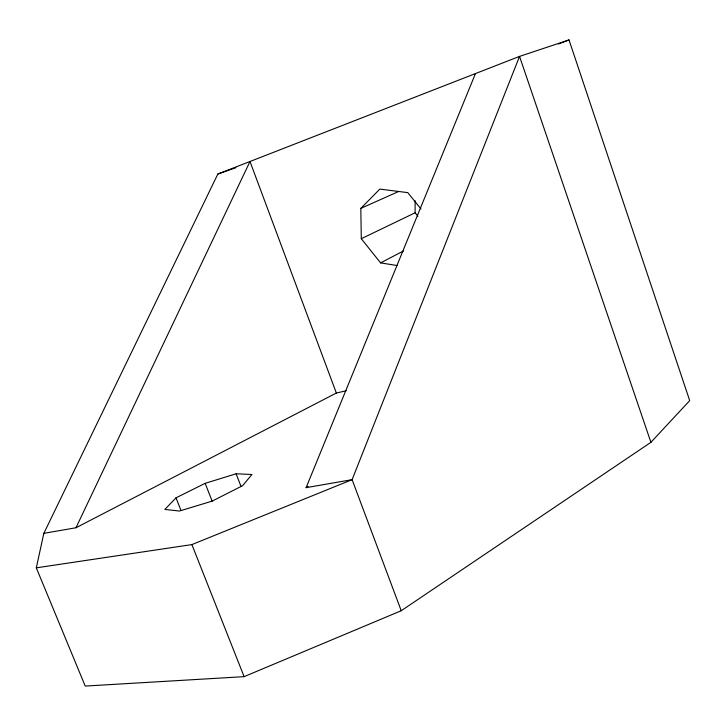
<?xml version="1.0" encoding="UTF-8"?>
<svg xmlns="http://www.w3.org/2000/svg" width="726" height="726" viewBox="0 0 726 726"><rect width="100%" height="100%" fill="white"/><g stroke="black" fill="none" stroke-linecap="round" stroke-linejoin="round"><path stroke-width="1.09" d="M36.3 567.841L43.841 533.347L217.845 174.031L519.544 56.392L569.021 39.93L689.7 400.625L650.913 442.325L401.233 610.729L244.108 676.65L85.223 686.07L36.3 567.841L191.891 544.591L352.11 479.659L519.544 56.392L650.913 442.325M401.233 610.729L352.11 479.659L306.1 487.672L475.457 73.58M43.841 533.347L75.967 527.757L249.989 161.499L336.356 393.029L346.266 390.76M176.01 497.836L164.856 509.425L179.476 511.04L212.237 501.085L242.611 485.676L251.949 474.505L236.113 473.779L205.168 483.325L176.01 497.836L180.983 510.423M397.022 265.516L380.587 262.885L361.294 238.718L360.813 208.398L379.816 189.096L407.776 192.626L420.98 208.961M306.1 487.672L308.069 486.565M380.587 262.885L403.484 250.942M75.967 527.757L336.356 393.029M361.294 238.718L415.118 212.782L415.109 200.666M360.813 208.398L398.71 191.464M558.448 44.032L569.021 39.93M217.845 174.031L235.914 167.706M415.118 212.782L417.922 216.257M191.891 544.591L244.108 676.65M205.168 483.325L212.137 501.131M236.113 473.779L241.023 486.447"/></g></svg>
